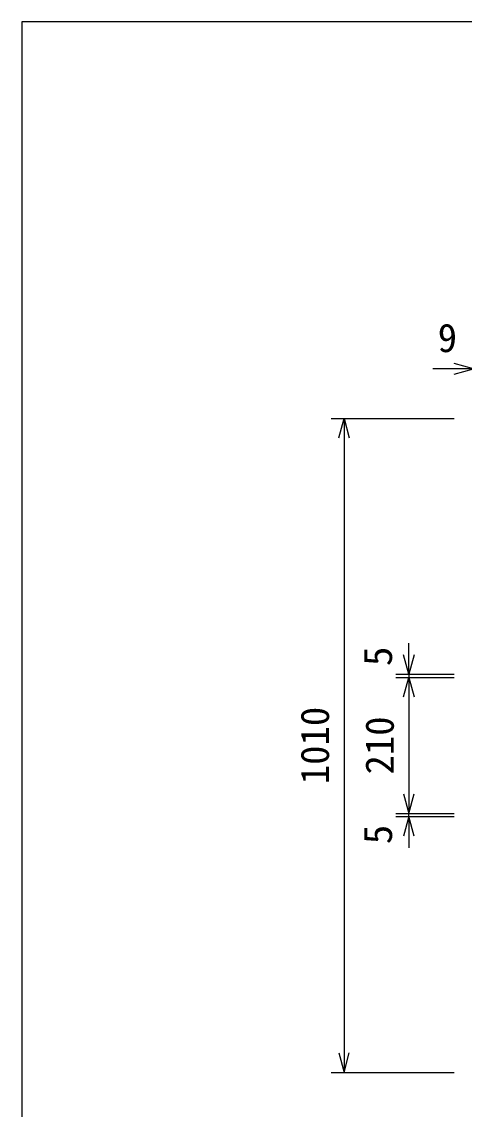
# Model space of a CAD drawing. Units: millimetres, scale not verified. Extents: x -16800 to 16800, y -5940 to 5940.
# Drawn here: x -6395 to -5711, y 2477 to 4156 of the extents above; entities that cross this region are included whole.
import ezdxf
from ezdxf.enums import TextEntityAlignment as Align

# ---------------------------------------------------------------- set-up
doc = ezdxf.new("R2010")
doc.units = ezdxf.units.MM
doc.header["$LTSCALE"] = 20
doc.layers.add('0-0_DIM', color=7, linetype='Continuous', lineweight=25)
doc.layers.add('0-6_TXT', color=7, linetype='Continuous', lineweight=25)
doc.styles.add('ＭＳ ゴシック', font='')
doc.styles.get('ＭＳ ゴシック').set_extended_font_data('MS Gothic')

msp = doc.modelspace()

# ---------------------------------------------------------------- linework, layer by layer
at = {"layer": '0-0_DIM'}
for p, q in [((-5696.79, 3620.05), (-5759.77, 3620.05)), ((-5916.79, 3543.52), (-5726.79, 3543.52)), ((-5896.79, 3543.52), (-5896.79, 2533.52)), ((-5796.79, 3148.52), (-5796.79, 3196.5)), ((-5816.79, 3148.52), (-5726.79, 3148.52)), ((-5816.79, 3143.52), (-5726.79, 3143.52)), ((-5796.79, 3148.52), (-5796.79, 3143.52)), ((-5796.79, 3143.52), (-5796.79, 2933.52)), ((-5816.79, 2933.52), (-5726.79, 2933.52)), ((-5816.79, 2928.52), (-5726.79, 2928.52)), ((-5796.79, 2928.52), (-5796.79, 2933.52)), ((-5796.79, 2928.52), (-5796.79, 2880.54)), ((-5916.79, 2533.52), (-5726.79, 2533.52))]:
    msp.add_line(p, q, dxfattribs=at)
for points in [[(-5726.79, 3612.02), (-5696.79, 3620.05), (-5726.79, 3628.09)], [(-5904.83, 3513.52), (-5896.79, 3543.52), (-5888.75, 3513.52)], [(-5788.75, 3178.52), (-5796.79, 3148.52), (-5804.83, 3178.52)], [(-5804.83, 3113.52), (-5796.79, 3143.52), (-5788.75, 3113.52)], [(-5804.83, 2963.52), (-5796.79, 2933.52), (-5788.75, 2963.52)], [(-5788.75, 2898.52), (-5796.79, 2928.52), (-5804.83, 2898.52)], [(-5904.83, 2563.52), (-5896.79, 2533.52), (-5888.75, 2563.52)]]:
    msp.add_lwpolyline(points, dxfattribs=at)
at = {"layer": '0-6_TXT'}
msp.add_lwpolyline([(-6394.71, 1806.11), (-3894.71, 1806.11), (-3894.71, 4156.11), (-6394.71, 4156.11)], close=True, dxfattribs=at)

# ---------------------------------------------------------------- texts
at = {"layer": '0-0_DIM', "style": 'ＭＳ ゴシック'}
msp.add_text('9', height=43.99, dxfattribs=at).set_placement((-5752.13, 3632.75), align=Align.BOTTOM_LEFT)
for s, p in [('5', (-5809.48, 3161.09)), ('1010', (-5906.79, 2978.52)), ('210', (-5806.79, 2993.52)), ('5', (-5809.48, 2885.95))]:
    msp.add_text(s, height=43.99, rotation=90, dxfattribs=at).set_placement(p, align=Align.BOTTOM_LEFT)

doc.saveas('drawing.dxf')
